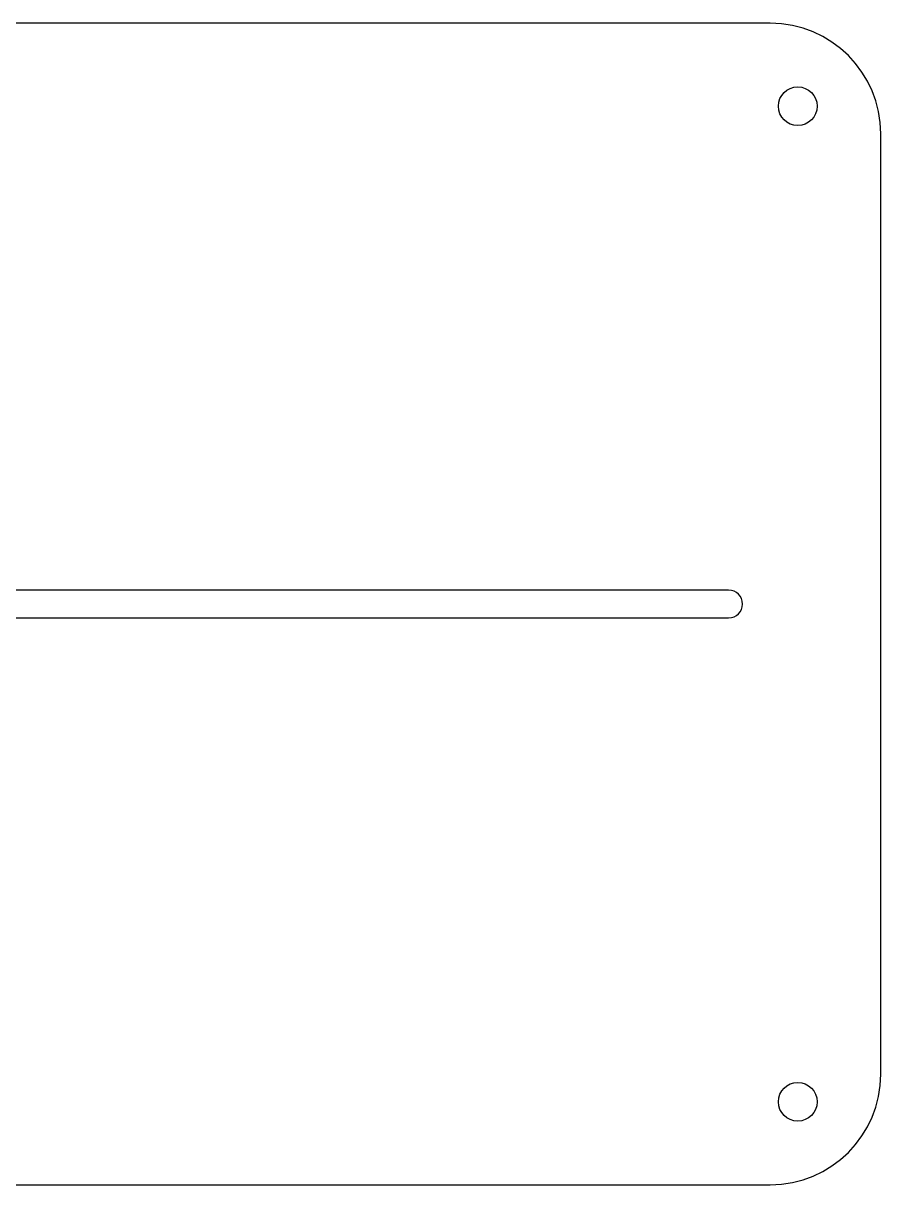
# Model space of a CAD drawing. Header units: millimetres. Extents: x -155 to 155, y -105 to 105.
# Drawn here: x 0 to 155, y -105 to 105 of the extents above; entities that cross this region are included whole.
import ezdxf

# ---------------------------------------------------------------- set-up
doc = ezdxf.new("R2010")
doc.units = ezdxf.units.MM

msp = doc.modelspace()

# ---------------------------------------------------------------- linework, layer by layer
at = {"color": 7, "linetype": 'Continuous', "lineweight": 25}
for p, q in [((135, 105), (-135, 105)), ((155, -85), (155, 85)), ((127.5, 2.5), (-127.5, 2.5)), ((-127.5, -2.5), (127.5, -2.5)), ((-135, -105), (135, -105))]:
    msp.add_line(p, q, dxfattribs=at)
for centre in [(140, 90), (140, -90)]:
    msp.add_circle(centre, 3.5, dxfattribs=at)
for centre, radius, start, end in [((135, 85), 20, 0, 90), ((127.5, 0), 2.5, 270, 90), ((135, -85), 20, 270, 0)]:
    msp.add_arc(centre, radius, start, end, dxfattribs=at)

doc.saveas('drawing.dxf')
